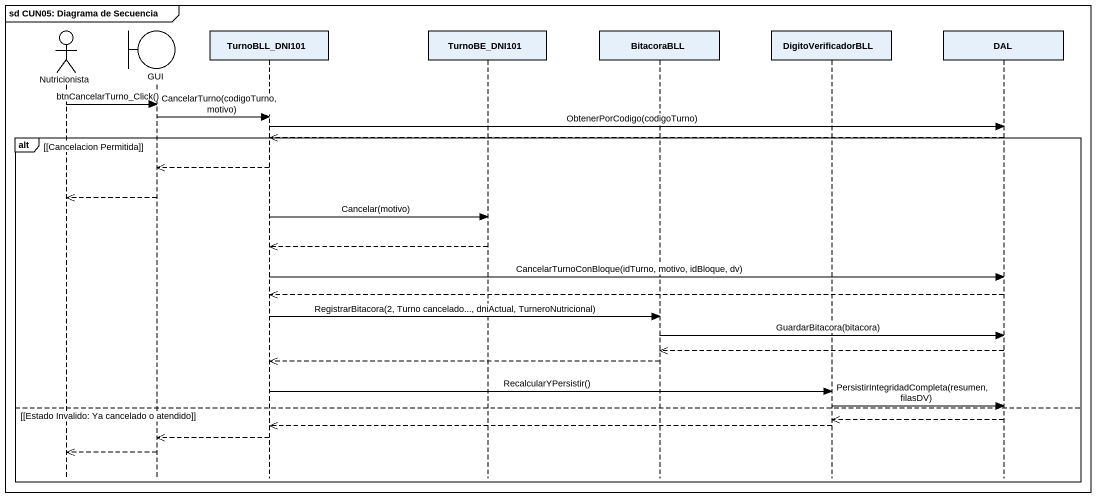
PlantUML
@startuml
mainframe sd CUN05: Diagrama de Secuencia
hide footbox
actor Nutricionista
boundary GUI
participant TurnoBLL_DNI101
participant TurnoBE_DNI101
participant BitacoraBLL
participant DigitoVerificadorBLL
participant DAL

Nutricionista -> GUI : btnCancelarTurno_Click()
GUI -> TurnoBLL_DNI101 : CancelarTurno(codigoTurno, motivo)
TurnoBLL_DNI101 -> DAL : ObtenerPorCodigo(codigoTurno)
alt [Cancelacion Permitida]
  DAL -->> TurnoBLL_DNI101
  TurnoBLL_DNI101 -->> GUI
  GUI -->> Nutricionista
  TurnoBLL_DNI101 -> TurnoBE_DNI101 : Cancelar(motivo)
  TurnoBE_DNI101 -->> TurnoBLL_DNI101
  TurnoBLL_DNI101 -> DAL : CancelarTurnoConBloque(idTurno, motivo, idBloque, dv)
  DAL -->> TurnoBLL_DNI101
  TurnoBLL_DNI101 -> BitacoraBLL : RegistrarBitacora(2, Turno cancelado..., dniActual, TurneroNutricional)
  BitacoraBLL -> DAL : GuardarBitacora(bitacora)
  DAL -->> BitacoraBLL
  BitacoraBLL -->> TurnoBLL_DNI101
  TurnoBLL_DNI101 -> DigitoVerificadorBLL : RecalcularYPersistir()
  DigitoVerificadorBLL -> DAL : PersistirIntegridadCompleta(resumen, filasDV)
else [Estado Invalido: Ya cancelado o atendido]
  DAL -->> DigitoVerificadorBLL
  DigitoVerificadorBLL -->> TurnoBLL_DNI101
  TurnoBLL_DNI101 -->> GUI
  GUI -->> Nutricionista
end
@enduml
